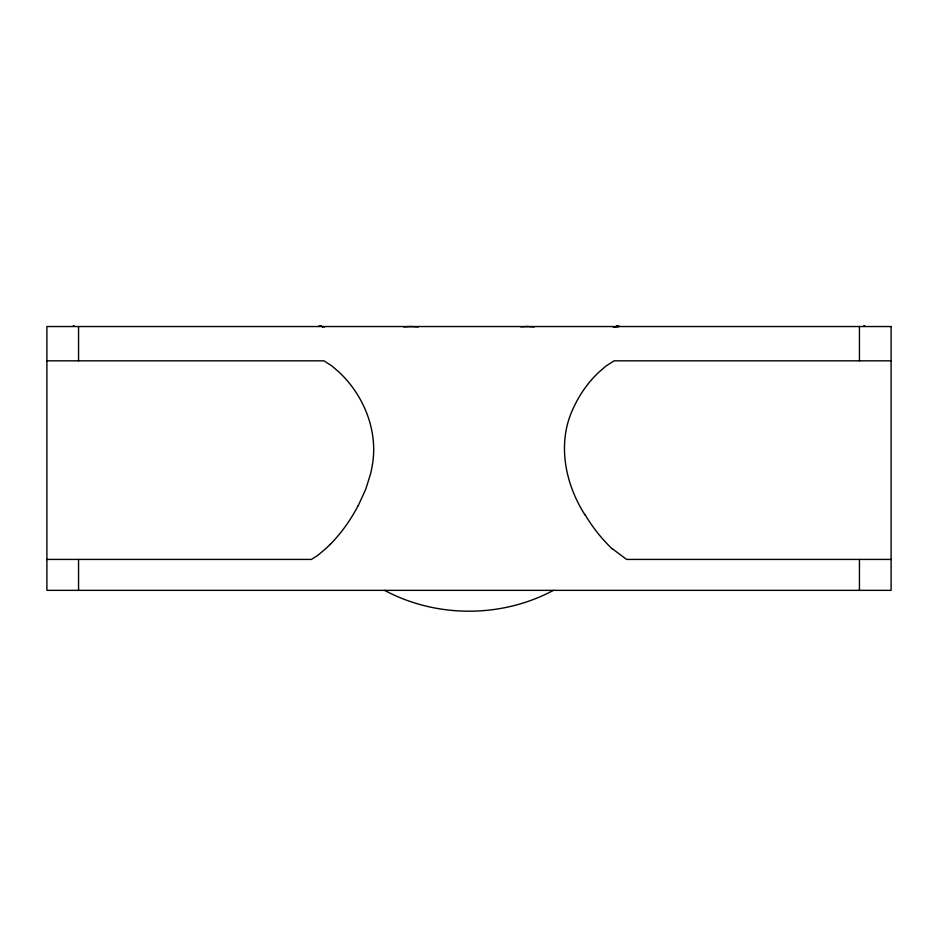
<?xml version="1.0" encoding="UTF-8"?>
<svg xmlns="http://www.w3.org/2000/svg" width="938" height="938" viewBox="0 0 938 938"><rect width="100%" height="100%" fill="white"/><g stroke="black" fill="none" stroke-linecap="round" stroke-linejoin="round"><path stroke-width="1.41" d="M358.199 505.781L365.82 489.05L370.51 474.042A113.967 113.967 0 0 0 372.128 466.327C378.46 432.723 364.941 397.513 340.881 373.887A119.325 119.325 0 0 0 338.958 372.023L331.806 365.902L323.927 360.825L46.9 360.825M553.42 590.354C501.56 618.142 436.44 618.142 384.58 590.354M613.218 326.928L618.576 326.811M613.405 326.881L616.09 326.541M403.739 326.928L410.527 326.541M520.778 326.811L527.379 326.541M891.1 360.825L614.073 360.825L606.018 366.043L598.714 372.327A120.357 120.357 0 0 0 595.055 375.974A114.155 114.155 0 0 0 573.505 407.831C556.726 442.337 564.911 483.703 585.019 514.939M46.9 559.423L311.416 559.423L318.076 555.155L326.166 548.273A168.852 168.852 0 0 0 330.34 544.204M891.1 559.423L626.584 559.423L612.573 548.929M410.621 326.541L418.371 326.905M527.473 326.541L534.226 326.928M324.595 326.881L322.18 326.541L322.766 326.928M859.443 326.541L859.443 360.825M859.443 559.423L859.443 590.354M78.558 326.541L78.558 360.825M78.558 559.423L78.558 590.354M73.129 326.025A10.646 3.049 38 0 1 74.125 325.65M318.416 326.33A10.646 6.273 20.8 0 1 321.335 325.685M863.875 325.65A10.646 3.049 -38 0 1 864.871 326.025M616.665 325.685A10.646 6.273 -20.8 0 1 619.584 326.33M358.082 505.723A162.403 162.403 0 0 1 330.411 544.274M612.444 549.07A158.299 158.299 0 0 1 585.183 514.845M891.1 326.541L46.9 326.541L46.9 590.354L891.1 590.354L891.1 326.541"/></g></svg>
